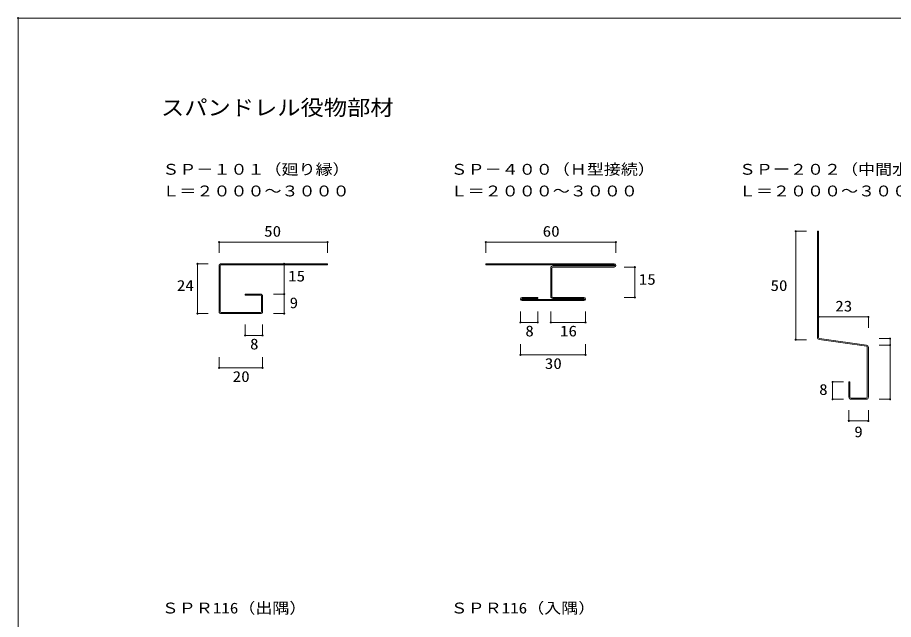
# Model space of a CAD drawing. Units: millimetres on the paper. Extents: x -567 to 221, y -409 to 741.
# Drawn here: x -567.4 to -163.5, y 463.6 to 741.2 of the extents above; entities that cross this region are included whole.
import ezdxf
from ezdxf.enums import TextEntityAlignment as Align

# ---------------------------------------------------------------- set-up
doc = ezdxf.new("R2010")
doc.units = ezdxf.units.MM
doc.header["$PDMODE"] = 32
doc.header["$PDSIZE"] = 0.5
doc.layers.add('0-0_0-0', color=3, linetype='Continuous', lineweight=18)
doc.styles.add('ＭＳ ゴシック', font='')
doc.styles.get('ＭＳ ゴシック').set_extended_font_data('MS Gothic')

msp = doc.modelspace()

# ---------------------------------------------------------------- linework, layer by layer
at = {"layer": '0-0_0-0', "color": 2}
for p in [(-567.12, 180.95), (221.32, 740.95)]:
    msp.add_line(p, (-567.12, 740.95), dxfattribs=at)
at = {"layer": '0-0_0-0', "color": 4}
for p, q in [((-208.62, 592.61), (-208.62, 642.61)), ((-203.62, 642.61), (-208.62, 642.61)), ((-474.42, 637.61), (-424.42, 637.61)), ((-474.42, 632.61), (-474.42, 637.61)), ((-424.42, 632.61), (-424.42, 637.61)), ((-351.52, 637.61), (-291.52, 637.61)), ((-351.52, 632.61), (-351.52, 637.61)), ((-291.52, 632.61), (-291.52, 637.61)), ((-479.42, 627.61), (-484.42, 627.61)), ((-484.42, 627.61), (-484.42, 604.61)), ((-444.42, 627.61), (-444.42, 613.61)), ((-287.77, 626.11), (-282.77, 626.11)), ((-282.77, 626.11), (-282.77, 612.11)), ((-449.42, 613.61), (-444.42, 613.61)), ((-444.42, 613.61), (-444.42, 604.61)), ((-287.77, 612.11), (-282.77, 612.11)), ((-479.42, 604.61), (-484.42, 604.61)), ((-449.42, 604.61), (-444.42, 604.61)), ((-335.52, 605.61), (-335.52, 600.61)), ((-327.52, 605.61), (-327.52, 600.61)), ((-321.52, 605.61), (-321.52, 600.61)), ((-305.52, 605.61), (-305.52, 600.61)), ((-198.12, 603.11), (-175.12, 603.11)), ((-175.12, 598.11), (-175.12, 603.11)), ((-454.42, 599.61), (-454.42, 594.61)), ((-335.52, 600.61), (-327.52, 600.61)), ((-321.52, 600.61), (-305.52, 600.61)), ((-305.52, 590.61), (-305.52, 585.61)), ((-203.62, 592.61), (-208.62, 592.61)), ((-170.12, 590.11), (-165.12, 590.11)), ((-474.42, 584.61), (-474.42, 579.61)), ((-454.42, 584.61), (-454.42, 579.61)), ((-474.42, 579.61), (-454.42, 579.61)), ((-186.62, 565.11), (-191.62, 565.11)), ((-170.12, 565.11), (-165.12, 565.11)), ((-184.12, 560.11), (-184.12, 555.11)), ((-175.12, 560.11), (-175.12, 555.11)), ((-184.12, 555.11), (-175.12, 555.11))]:
    msp.add_line(p, q, dxfattribs=at)
at = {"layer": '0-0_0-0'}
for p, q in [((-198.62, 642.61), (-198.12, 642.61)), ((-198.62, 593.61), (-198.62, 642.61)), ((-198.12, 593.61), (-198.12, 642.61)), ((-474.42, 605.61), (-474.42, 626.61)), ((-473.92, 605.61), (-473.92, 626.61)), ((-473.42, 627.61), (-424.42, 627.61)), ((-473.42, 627.11), (-424.42, 627.11)), ((-424.42, 627.61), (-424.42, 627.11)), ((-351.52, 627.61), (-351.52, 627.11)), ((-351.52, 627.61), (-292.27, 627.61)), ((-351.52, 627.11), (-292.27, 627.11)), ((-320.52, 626.61), (-292.27, 626.61)), ((-320.52, 626.11), (-292.27, 626.11)), ((-321.52, 625.61), (-321.52, 612.61)), ((-321.02, 625.61), (-321.02, 612.61)), ((-462.42, 613.61), (-462.42, 613.11)), ((-462.42, 613.61), (-455.42, 613.61)), ((-455.42, 613.11), (-462.42, 613.11)), ((-454.92, 605.61), (-454.92, 612.61)), ((-454.42, 605.61), (-454.42, 612.61)), ((-327.52, 612.11), (-334.77, 612.11)), ((-334.77, 611.61), (-327.52, 611.61)), ((-334.77, 611.11), (-306.27, 611.11)), ((-334.77, 610.61), (-306.27, 610.61)), ((-327.52, 612.11), (-327.52, 611.61)), ((-320.52, 612.11), (-306.27, 612.11)), ((-306.27, 611.61), (-320.52, 611.61)), ((-455.42, 605.11), (-473.42, 605.11)), ((-473.42, 604.61), (-455.42, 604.61)), ((-176.05, 589.6), (-197.85, 592.64)), ((-197.69, 593.12), (-175.98, 590.09)), ((-175.62, 566.11), (-175.62, 589.11)), ((-175.12, 589.11), (-175.12, 566.11)), ((-184.12, 573.11), (-183.62, 573.11)), ((-184.12, 573.11), (-184.12, 566.11)), ((-183.62, 566.11), (-183.62, 573.11)), ((-176.12, 565.61), (-183.12, 565.61)), ((-176.12, 565.11), (-183.12, 565.11))]:
    msp.add_line(p, q, dxfattribs=at)
at = {"layer": '0-0_0-0', "color": 4}
for points in [[(-462.42, 599.61), (-462.42, 594.61), (-454.42, 594.61)], [(-335.52, 590.61), (-335.52, 585.61), (-305.52, 585.61)], [(-170.12, 593.11), (-165.12, 593.11), (-165.12, 565.11)], [(-186.62, 573.11), (-191.62, 573.11), (-191.62, 565.11)]]:
    msp.add_lwpolyline(points, dxfattribs=at)
at = {"layer": '0-0_0-0'}
for centre, radius, start, end in [((-473.42, 626.61), 1, 90, 180), ((-473.42, 626.61), 0.5, 90, 180), ((-473.42, 626.61), 0.5, 90, 180), ((-320.52, 625.61), 1, 90, 180), ((-320.52, 625.61), 0.5, 90, 180), ((-292.27, 626.86), 0.75, 270, 90), ((-292.27, 626.86), 0.25, 270, 90), ((-455.42, 612.61), 1, 0, 90), ((-455.42, 612.61), 0.5, 0, 90), ((-334.77, 611.36), 0.75, 90, 270), ((-334.77, 611.36), 0.25, 90, 270), ((-320.52, 612.61), 1, 180, 270), ((-320.52, 612.61), 0.5, 180, 270), ((-306.27, 611.36), 0.75, 270, 90), ((-306.27, 611.36), 0.25, 270, 90), ((-473.42, 605.61), 1, 180, 270), ((-473.42, 605.61), 0.5, 180, 270), ((-455.42, 605.61), 0.5, 270, 0), ((-455.42, 605.61), 1, 270, 0), ((-455.42, 605.61), 0.5, 270, 0), ((-197.62, 593.62), 1, 180, 256.43195), ((-197.62, 593.62), 0.5, 180, 262.0602), ((-176.12, 589.11), 0.5, 0, 82.0594), ((-176.12, 589.11), 1, 0, 82.0594), ((-183.12, 566.11), 1, 180, 270), ((-183.12, 566.11), 0.5, 180, 270), ((-176.12, 566.11), 0.5, 270, 0), ((-176.12, 566.11), 1, 270, 0), ((-176.12, 566.11), 0.5, 270, 0)]:
    msp.add_arc(centre, radius, start, end, dxfattribs=at)
for p in [(-567.12, 740.95), (-208.62, 642.61), (-474.42, 637.61), (-424.42, 637.61), (-351.52, 637.61), (-291.52, 637.61), (-484.42, 627.61), (-444.42, 627.61), (-282.77, 626.11), (-444.42, 613.61), (-282.77, 612.11), (-484.42, 604.61), (-444.42, 604.61), (-198.12, 603.11), (-175.12, 603.11), (-335.52, 600.61), (-327.52, 600.61), (-321.52, 600.61), (-305.52, 600.61), (-462.42, 594.61), (-454.42, 594.61), (-208.62, 592.61), (-165.12, 593.11), (-165.12, 590.11), (-335.52, 585.61), (-305.52, 585.61), (-474.42, 579.61), (-454.42, 579.61), (-191.62, 573.11), (-191.62, 565.11), (-165.12, 565.11), (-184.12, 555.11), (-175.12, 555.11)]:
    msp.add_point(p, dxfattribs=at)

# ---------------------------------------------------------------- texts
at = {"layer": '0-0_0-0', "color": 7, "style": 'ＭＳ ゴシック'}
for s, height, width, p in [('スパンドレル役物部材', 7.148, 1.1, (-501.234, 693.912)), ('ＳＰ－１０１（廻り縁）', 5.004, 1.15, (-500.609, 667.186)), ('ＳＰ－４００（Ｈ型接続）', 5.004, 1.15, (-367.708, 667.186)), ('ＳＰー２０２（中間水切接続）', 5.004, 1.15, (-234.807, 667.186)), ('Ｌ＝２０００～３０００', 5.004, 1.15, (-500.609, 657.186)), ('Ｌ＝２０００～３０００', 5.004, 1.15, (-367.708, 657.186)), ('Ｌ＝２０００～３０００', 5.004, 1.15, (-234.807, 657.186)), ('60', 5.004, 1.15, (-325.269, 638.611)), ('24', 5.004, 1.15, (-493.916, 613.621)), ('50', 5.004, 1.15, (-220.233, 613.589)), ('9', 5.004, 1.15, (-441.921, 605.611)), ('23', 5.004, 1.15, (-190.368, 604.111)), ('8', 5.004, 1.15, (-333.269, 592.611)), ('16', 5.004, 1.15, (-317.269, 592.611)), ('8', 5.004, 1.15, (-460.17, 586.611)), ('30', 5.004, 1.15, (-324.269, 577.611)), ('20', 5.004, 1.15, (-468.17, 571.611)), ('9', 5.004, 1.15, (-181.618, 546.111)), ('ＳＰＲ116（出隅）', 5.004, 1.15, (-500.872, 464.837)), ('ＳＰＲ116（入隅）', 5.004, 1.15, (-367.708, 464.837))]:
    msp.add_text(s, height=height, dxfattribs=dict(at, width=width)).set_placement(p, align=Align.BOTTOM_LEFT)
at = {"layer": '0-0_0-0', "color": 7, "style": 'ＭＳ ゴシック', "width": 1.15}
for s, rotation, p in [('50', 359.999, (-453.67, 638.611)), ('15', 359.999, (-442.609, 617.945)), ('15', 359.999, (-280.958, 616.444)), ('8', 359.998, (-197.793, 565.651))]:
    msp.add_text(s, height=5.004, rotation=rotation, dxfattribs=at).set_placement(p, align=Align.BOTTOM_LEFT)

doc.saveas('drawing.dxf')
